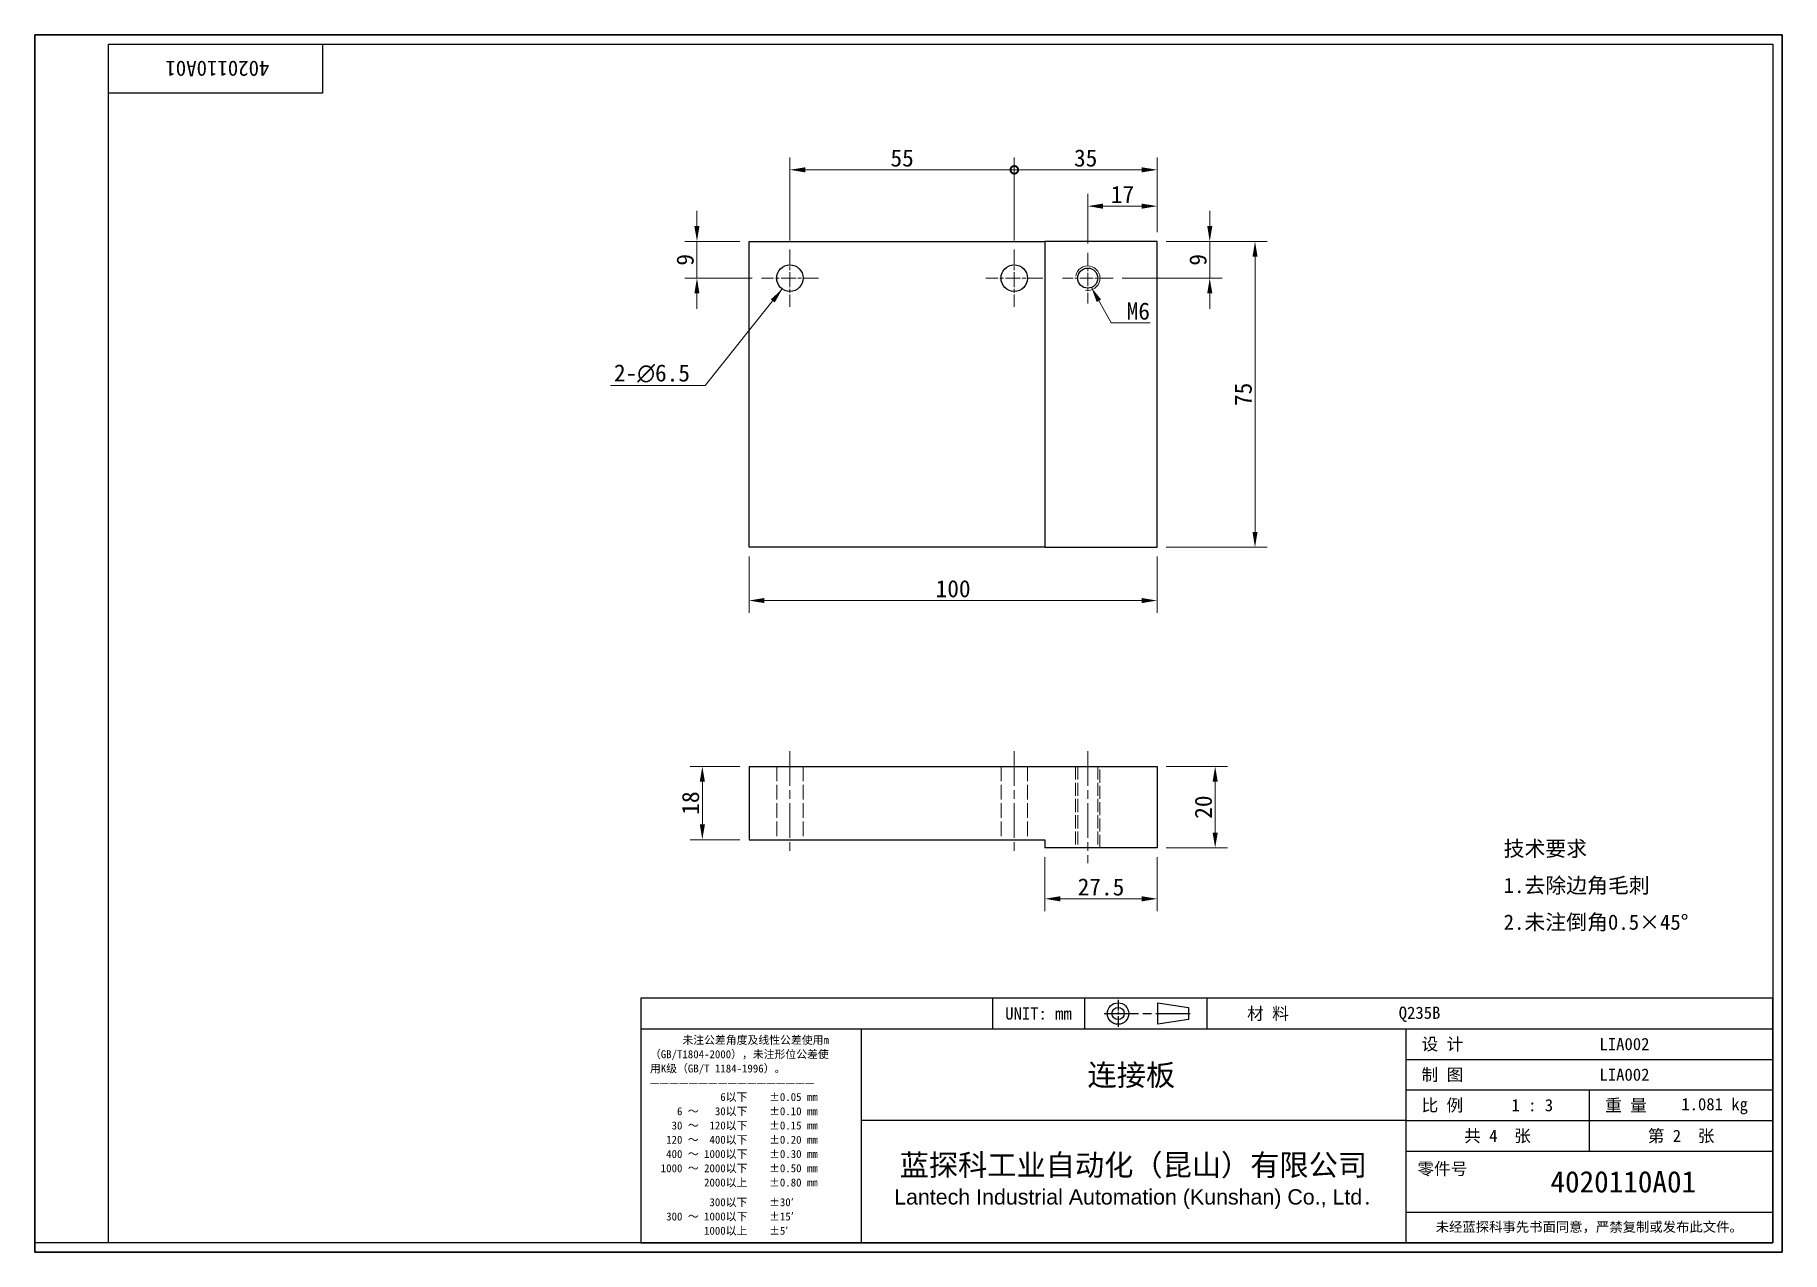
# Model space of a CAD drawing. Header units: millimetres. Extents: x 9 to 437, y 8 to 307.
import ezdxf
from ezdxf.enums import TextEntityAlignment as Align

# ---------------------------------------------------------------- set-up
doc = ezdxf.new("R2010")
doc.units = ezdxf.units.MM
doc.header["$LTSCALE"] = 1.5
doc.linetypes.add('CHAIN', pattern=[0.3543, 0.2362, -0.0295, 0.0591, -0.0295])
doc.linetypes.add('DASHED', pattern=[0.2067, 0.1654, -0.0413])
for name, color, linetype, lineweight in [('1', 7, 'Continuous', 18), ('可见 (ISO)', 7, 'Continuous', 25), ('可见窄的 (ISO)', 7, 'Continuous', 18), ('图框 (ISO)', 7, 'Continuous', 35), ('标题 (ISO)', 7, 'Continuous', 25)]:
    doc.layers.add(name, color=color, linetype=linetype, lineweight=lineweight)
for name, color, linetype, lineweight, true_color in [('中心标记 (ISO)', 1, 'CHAIN', 18, 0xff0000), ('中心线 (ISO)', 1, 'CHAIN', 18, 0xff0000), ('尺寸 (ISO)', 7, 'Continuous', 18, 0x008000), ('符号 (ISO)', 7, 'Continuous', 18, 0x008000), ('隐藏 (ISO)', 5, 'DASHED', 18, 0x0000ff)]:
    doc.layers.add(name, color=color, linetype=linetype, lineweight=lineweight, true_color=true_color)
doc.styles.add('文本样式164', font='SimSun.ttf')
doc.styles.add('文本样式165', font='SimSun.ttf')
doc.styles.add('文本样式74', font='SimSun.ttf')
doc.styles.add('最新国标', font='simfang.ttf')
doc.styles.add('注释文本 (ISO)', font='simfang.ttf')
doc.dimstyles.new('默认 (GB)', dxfattribs={"dimscale": 1.5, "dimtxt": 2.8, "dimasz": 2.5, "dimexe": 2, "dimexo": 1.5, "dimgap": 0.5, "dimtad": 1, "dimtoh": 1, "dimdsep": 46, "dimtxsty": '最新国标', "dimcen": 0.09, "dimdle": 10, "dimclrd": 256, "dimclre": 256, "dimclrt": 256, "dimaunit": 1, "dimadec": 3, "dimazin": 2, "dimtfac": 0.535714, "dimtmove": 0, "dimatfit": 3, "dimfxl": 0, "dimtolj": 1, "dimtzin": 0, "dimlwd": -1, "dimlwe": -1, "dimarcsym": 0})
doc.dimstyles.new('默认 (GB)$7', dxfattribs={"dimscale": 1.5, "dimtxt": 2.8, "dimasz": 2.5, "dimexe": 2, "dimexo": 1.5, "dimgap": 0.5, "dimtad": 1, "dimtoh": 1, "dimdsep": 46, "dimtxsty": '最新国标', "dimcen": 0.09, "dimdle": 10, "dimclrd": 256, "dimclre": 256, "dimclrt": 256, "dimaunit": 1, "dimadec": 3, "dimazin": 2, "dimtfac": 0.535714, "dimtmove": 0, "dimatfit": 3, "dimfxl": 0, "dimtolj": 1, "dimtzin": 0, "dimlwd": -1, "dimlwe": -1, "dimarcsym": 0})

# ---------------------------------------------------------------- blocks, each defined once
blk = doc.blocks.new('图框 最新国标')
at = {"layer": '图框 (ISO)'}
for p, q in [((6, 7), (6, 204.5)), ((6, 204.5), (291.5, 204.5)), ((291.5, 204.5), (291.5, 5.5)), ((6, 7), (6, 5.5)), ((6, 7), (6, 5.5)), ((291.5, 5.5), (6, 5.5))]:
    blk.add_line(p, q, dxfattribs=at)
at = {"layer": '图框 (ISO)', "color": 7, "linetype": 'Continuous', "lineweight": 25}
for p, q in [((18, 203), (290, 203)), ((18, 7), (18, 203)), ((18, 203), (290, 203)), ((53, 203), (53, 195)), ((290, 203), (290, 7)), ((290, 203), (290, 7)), ((53, 195), (18, 195)), ((290, 7), (6, 7)), ((290, 7), (18, 7))]:
    blk.add_line(p, q, dxfattribs=at)
at = {"layer": '图框 (ISO)', "style": '文本样式74'}
blk.add_attdef('零件代号_001', (44.32, 200.25), '', height=2.5, rotation=180, dxfattribs=at)
blk = doc.blocks.new('标题栏 最新国标')
at = {"layer": '标题 (ISO)'}
for p, q in [((381.98, -183.84), (196.98, -183.84)), ((196.98, -183.84), (196.98, -223.84)), ((254.48, -183.84), (254.48, -188.84)), ((269.48, -183.84), (269.48, -188.84)), ((281.48, -188.09), (281.48, -184.59)), ((281.48, -184.59), (286.48, -185.34)), ((286.48, -185.34), (286.48, -187.34)), ((289.48, -183.84), (289.48, -188.84)), ((381.98, -223.84), (381.98, -183.84)), ((383.48, -183.84), (383.48, -225.34)), ((286.48, -187.34), (281.48, -188.09)), ((196.98, -188.84), (381.98, -188.84)), ((232.98, -188.84), (232.98, -223.84)), ((321.98, -188.84), (321.98, -223.84)), ((321.98, -193.84), (381.98, -193.84)), ((321.98, -198.84), (381.98, -198.84)), ((351.98, -198.84), (351.98, -208.84)), ((321.98, -203.84), (232.98, -203.84)), ((321.98, -203.84), (381.98, -203.84)), ((321.98, -208.84), (381.98, -208.84)), ((321.98, -218.84), (381.98, -218.84)), ((196.98, -223.84), (381.98, -223.84)), ((383.48, -225.34), (196.98, -225.34))]:
    blk.add_line(p, q, dxfattribs=at)
at = {"layer": '标题 (ISO)', "linetype": 'CHAIN', "ltscale": 5.000333}
blk.add_line((274.98, -184.09), (274.98, -188.59), dxfattribs=at)
at = {"layer": '标题 (ISO)', "linetype": 'CHAIN', "ltscale": 15.834605}
blk.add_line((272.73, -186.34), (286.98, -186.34), dxfattribs=at)
at = {"layer": '标题 (ISO)'}
for radius in [1.75, 1]:
    blk.add_circle((274.98, -186.34), radius, dxfattribs=at)
at = {"layer": '1', "style": '文本样式164'}
for s, p in [('UNIT: mm', (261.98, -186.34)), ('材 料', (299.48, -186.34)), ('设 计', (327.98, -191.34)), ('制 图', (327.98, -196.34)), ('比 例', (327.98, -201.34)), ('重 量', (357.98, -201.34)), ('共 4  张', (336.98, -206.34)), ('第 2  张', (366.98, -206.34))]:
    blk.add_text(s, height=2, dxfattribs=at).set_placement(p, align=Align.MIDDLE_CENTER)
at = {"layer": '标题 (ISO)', "char_height": 2, "style": '注释文本 (ISO)'}
for s, insert, attachment_point, line_spacing_factor in [('{\\fSimSun|b0|i0|c134|p2;\\H0.65x;      未注公差角度及线性公差使用m\\P（GB/T1804-2000），未注形位公差使\\P用K级（GB/T 1184-1996）。\\P—————————————————\\P             6以下    ±0.05 mm\\P     6 ～   30以下    ±0.10 mm\\P    30 ～  120以下    ±0.15 mm\\P   120 ～  400以下    ±0.20 mm\\P   400 ～ 1000以下    ±0.30 mm\\P  1000 ～ 2000以下    ±0.50 mm\\P          2000以上    ±0.80 mm\\P\\H0.38462x;\\P\\H2.6x;           300以下    ±30′\\P   300 ～ 1000以下    ±15′\\P          1000以上    ±5′}', (198.48, -206.34), 4, 1.075116), ('{\\fMicrosoft YaHei|b0|i0|c134|p34;\\H1.75x;蓝探科工业自动化（昆山）有限公司\\P\\fArial|b0|i0|c0|p34;\\H0.71429x;Lantech Industrial Automation (Kunshan) Co., Ltd\\fFangSong|b0|i0|c134|p49;.\\H1.15195x; }', (277.48, -213.84), 5, 0.978695)]:
    blk.add_mtext(s, dxfattribs=dict(at, insert=insert, attachment_point=attachment_point, line_spacing_factor=line_spacing_factor))
at = {"layer": '标题 (ISO)', "attachment_point": 5, "style": '注释文本 (ISO)'}
for s, insert, char_height in [('\\fFangSong|b0|i0;零件号', (327.98, -211.84), 2), ('\\fSimSun|b0|i0;{\\H1.6000;未经蓝探科事先书面同意，严禁复制或发布此文件。}', (351.98, -221.34), 1.6)]:
    blk.add_mtext(s, dxfattribs=dict(at, insert=insert, char_height=char_height))
at = {"layer": '标题 (ISO)'}
for tag, p, height, style in [('材料_001', (320.84, -187.21), 2, '注释文本 (ISO)'), ('设计人_001', (353.65, -192.33), 2, '注释文本 (ISO)'), ('库存编号_001', (269.98, -198.14), 3.5, '文本样式165'), ('设计人_001', (353.65, -197.33), 2, '注释文本 (ISO)'), ('视图比例_001', (339.26, -202.33), 2, '注释文本 (ISO)'), ('质量\\P3;_001', (367.02, -202.16), 2, '注释文本 (ISO)'), ('零件代号_001', (345.63, -215.59), 3.5, '文本样式165')]:
    blk.add_attdef(tag, p, '', height=height, dxfattribs=dict(at, style=style))
blk = doc.blocks.new('*D5')
at = {"layer": 'Defpoints', "color": 0, "transparency": 16777216}
for p in [(284.06, 256.1), (273.27, 247.1), (296.97, 247.1)]:
    blk.add_point(p, dxfattribs=at)
at = {"layer": '尺寸 (ISO)', "color": 116, "true_color": 0x00803f, "transparency": 16777216}
for p, q in [((296.97, 259.85), (296.97, 263.6)), ((286.31, 256.1), (299.97, 256.1)), ((296.97, 256.1), (296.97, 252.35)), ((296.97, 252.35), (296.97, 250.85)), ((296.97, 247.1), (296.97, 250.85)), ((275.52, 247.1), (299.97, 247.1)), ((296.97, 243.35), (296.97, 239.6))]:
    blk.add_line(p, q, dxfattribs=at)
for points in [[(296.35, 259.85), (297.6, 259.85), (296.97, 256.1)], [(296.35, 243.35), (297.6, 243.35), (296.97, 247.1)]]:
    blk.add_solid(points, dxfattribs=at)
at = {"layer": '尺寸 (ISO)', "transparency": 16777216, "insert": (294.1, 251.6), "char_height": 4.2, "attachment_point": 5, "rotation": 90, "style": '最新国标'}
blk.add_mtext('\\A1;9', dxfattribs=at)
blk = doc.blocks.new('*D6')
at = {"layer": 'Defpoints', "color": 0, "transparency": 16777216}
for p in [(184.06, 256.1), (171.27, 247.1), (187.06, 247.1)]:
    blk.add_point(p, dxfattribs=at)
at = {"layer": '尺寸 (ISO)', "color": 116, "true_color": 0x00803f, "transparency": 16777216}
for p, q in [((171.27, 259.85), (171.27, 263.6)), ((181.81, 256.1), (168.27, 256.1)), ((171.27, 256.1), (171.27, 252.35)), ((171.27, 252.35), (171.27, 250.85)), ((171.27, 247.1), (171.27, 250.85)), ((184.81, 247.1), (168.27, 247.1)), ((171.27, 243.35), (171.27, 239.6))]:
    blk.add_line(p, q, dxfattribs=at)
for points in [[(170.64, 259.85), (171.89, 259.85), (171.27, 256.1)], [(170.64, 243.35), (171.89, 243.35), (171.27, 247.1)]]:
    blk.add_solid(points, dxfattribs=at)
at = {"layer": '尺寸 (ISO)', "transparency": 16777216, "insert": (168.39, 251.6), "char_height": 4.2, "attachment_point": 5, "rotation": 90, "style": '最新国标'}
blk.add_mtext('\\A1;9', dxfattribs=at)
blk = doc.blocks.new('*D7')
at = {"layer": 'Defpoints', "color": 0, "transparency": 16777216}
for p in [(267.06, 264.76), (267.06, 253.31), (284.06, 256.1)]:
    blk.add_point(p, dxfattribs=at)
at = {"layer": '尺寸 (ISO)', "color": 116, "true_color": 0x00803f, "transparency": 16777216}
for p, q in [((267.06, 255.56), (267.06, 267.76)), ((284.06, 258.35), (284.06, 267.76)), ((280.31, 264.76), (270.81, 264.76))]:
    blk.add_line(p, q, dxfattribs=at)
for points in [[(270.81, 265.38), (270.81, 264.13), (267.06, 264.76)], [(280.31, 265.38), (280.31, 264.13), (284.06, 264.76)]]:
    blk.add_solid(points, dxfattribs=at)
at = {"layer": '尺寸 (ISO)', "transparency": 16777216, "insert": (275.56, 267.63), "char_height": 4.2, "attachment_point": 5, "style": '最新国标'}
blk.add_mtext('\\A1;17', dxfattribs=at)
blk = doc.blocks.new('_DotSmall')
at = {"color": 0, "linetype": 'ByBlock', "const_width": 0.5}
blk.add_lwpolyline([(-0.0625, 0, 1), (0.0625, 0, 1)], format="xyb", close=True, dxfattribs=at)
blk = doc.blocks.new('*D8')
at = {"layer": 'Defpoints', "color": 0, "transparency": 16777216}
for p in [(249.06, 273.67), (194.06, 254.1), (249.06, 254.1)]:
    blk.add_point(p, dxfattribs=at)
at = {"layer": '尺寸 (ISO)', "color": 116, "true_color": 0x00803f, "transparency": 16777216}
for p, q in [((194.06, 256.35), (194.06, 276.67)), ((249.06, 256.35), (249.06, 276.67)), ((197.81, 273.67), (249.06, 273.67))]:
    blk.add_line(p, q, dxfattribs=at)
blk.add_solid([(197.81, 274.29), (197.81, 273.04), (194.06, 273.67)], dxfattribs=at)
at = {"layer": '尺寸 (ISO)', "color": 116, "true_color": 0x00803f, "transparency": 16777216, "xscale": 3.75, "yscale": 3.75, "zscale": 3.75}
blk.add_blockref('_DotSmall', (249.06, 273.67), dxfattribs=at)
at = {"layer": '尺寸 (ISO)', "transparency": 16777216, "insert": (221.56, 276.54), "char_height": 4.2, "attachment_point": 5, "style": '最新国标'}
blk.add_mtext('\\A1;55', dxfattribs=at)
blk = doc.blocks.new('*D10')
at = {"layer": 'Defpoints', "color": 0, "transparency": 16777216}
for p in [(284.06, 273.67), (249.06, 254.1), (284.06, 256.1)]:
    blk.add_point(p, dxfattribs=at)
at = {"layer": '尺寸 (ISO)', "color": 116, "true_color": 0x00803f, "transparency": 16777216}
for p, q in [((249.06, 256.35), (249.06, 276.67)), ((284.06, 258.35), (284.06, 276.67)), ((249.06, 273.67), (280.31, 273.67))]:
    blk.add_line(p, q, dxfattribs=at)
blk.add_solid([(280.31, 274.29), (280.31, 273.04), (284.06, 273.67)], dxfattribs=at)
at = {"layer": '尺寸 (ISO)', "color": 116, "true_color": 0x00803f, "transparency": 16777216, "xscale": 3.75, "yscale": 3.75, "zscale": 3.75, "rotation": 180}
blk.add_blockref('_DotSmall', (249.06, 273.67), dxfattribs=at)
at = {"layer": '尺寸 (ISO)', "transparency": 16777216, "insert": (266.56, 276.54), "char_height": 4.2, "attachment_point": 5, "style": '最新国标'}
blk.add_mtext('\\A1;35', dxfattribs=at)
blk = doc.blocks.new('*D11')
at = {"layer": 'Defpoints', "color": 0, "transparency": 16777216}
for p in [(184.06, 181.1), (284.06, 181.1), (184.06, 168.03)]:
    blk.add_point(p, dxfattribs=at)
at = {"layer": '尺寸 (ISO)', "color": 116, "true_color": 0x00803f, "transparency": 16777216}
for p, q in [((184.06, 178.85), (184.06, 165.03)), ((284.06, 178.85), (284.06, 165.03)), ((280.31, 168.03), (187.81, 168.03))]:
    blk.add_line(p, q, dxfattribs=at)
for points in [[(187.81, 168.66), (187.81, 167.41), (184.06, 168.03)], [(280.31, 168.66), (280.31, 167.41), (284.06, 168.03)]]:
    blk.add_solid(points, dxfattribs=at)
at = {"layer": '尺寸 (ISO)', "transparency": 16777216, "insert": (234.06, 170.91), "char_height": 4.2, "attachment_point": 5, "style": '最新国标'}
blk.add_mtext('\\A1;100', dxfattribs=at)
blk = doc.blocks.new('*D12')
at = {"layer": 'Defpoints', "color": 0, "transparency": 16777216}
for p in [(284.06, 127.37), (284.06, 107.37), (298.29, 107.37)]:
    blk.add_point(p, dxfattribs=at)
at = {"layer": '尺寸 (ISO)', "color": 116, "true_color": 0x00803f, "transparency": 16777216}
for p, q in [((286.31, 127.37), (301.29, 127.37)), ((298.29, 123.62), (298.29, 111.12)), ((286.31, 107.37), (301.29, 107.37))]:
    blk.add_line(p, q, dxfattribs=at)
for points in [[(297.67, 123.62), (298.92, 123.62), (298.29, 127.37)], [(297.67, 111.12), (298.92, 111.12), (298.29, 107.37)]]:
    blk.add_solid(points, dxfattribs=at)
at = {"layer": '尺寸 (ISO)', "transparency": 16777216, "insert": (295.42, 117.37), "char_height": 4.2, "attachment_point": 5, "rotation": 90, "style": '最新国标'}
blk.add_mtext('\\A1;20', dxfattribs=at)
blk = doc.blocks.new('*D13')
at = {"layer": 'Defpoints', "color": 0, "transparency": 16777216}
for p in [(184.06, 127.37), (172.59, 109.37), (184.06, 109.37)]:
    blk.add_point(p, dxfattribs=at)
at = {"layer": '尺寸 (ISO)', "color": 116, "true_color": 0x00803f, "transparency": 16777216}
for p, q in [((181.81, 127.37), (169.59, 127.37)), ((172.59, 123.62), (172.59, 113.12)), ((181.81, 109.37), (169.59, 109.37))]:
    blk.add_line(p, q, dxfattribs=at)
for points in [[(171.97, 123.62), (173.22, 123.62), (172.59, 127.37)], [(171.97, 113.12), (173.22, 113.12), (172.59, 109.37)]]:
    blk.add_solid(points, dxfattribs=at)
at = {"layer": '尺寸 (ISO)', "transparency": 16777216, "insert": (169.72, 118.37), "char_height": 4.2, "attachment_point": 5, "rotation": 90, "style": '最新国标'}
blk.add_mtext('\\A1;18', dxfattribs=at)
blk = doc.blocks.new('*D14')
at = {"layer": 'Defpoints', "color": 0, "transparency": 16777216}
for p in [(256.56, 107.37), (284.06, 107.37), (256.56, 94.89)]:
    blk.add_point(p, dxfattribs=at)
at = {"layer": '尺寸 (ISO)', "color": 116, "true_color": 0x00803f, "transparency": 16777216}
for p, q in [((256.56, 105.12), (256.56, 91.89)), ((284.06, 105.12), (284.06, 91.89)), ((280.31, 94.89), (260.31, 94.89))]:
    blk.add_line(p, q, dxfattribs=at)
for points in [[(260.31, 95.51), (260.31, 94.26), (256.56, 94.89)], [(280.31, 95.51), (280.31, 94.26), (284.06, 94.89)]]:
    blk.add_solid(points, dxfattribs=at)
at = {"layer": '尺寸 (ISO)', "transparency": 16777216, "insert": (270.31, 97.77), "char_height": 4.2, "attachment_point": 5, "style": '最新国标'}
blk.add_mtext('\\A1;27.5', dxfattribs=at)
blk = doc.blocks.new('*D15')
at = {"layer": 'Defpoints', "color": 0, "transparency": 16777216}
for p in [(284.06, 256.1), (308.06, 256.1), (284.06, 181.1)]:
    blk.add_point(p, dxfattribs=at)
at = {"layer": '尺寸 (ISO)', "color": 116, "true_color": 0x00803f, "transparency": 16777216}
for p, q in [((286.31, 256.1), (311.06, 256.1)), ((308.06, 184.85), (308.06, 252.35)), ((286.31, 181.1), (311.06, 181.1))]:
    blk.add_line(p, q, dxfattribs=at)
for points in [[(307.44, 252.35), (308.69, 252.35), (308.06, 256.1)], [(307.44, 184.85), (308.69, 184.85), (308.06, 181.1)]]:
    blk.add_solid(points, dxfattribs=at)
at = {"layer": '尺寸 (ISO)', "transparency": 16777216, "insert": (305.19, 218.6), "char_height": 4.2, "attachment_point": 5, "rotation": 90, "style": '最新国标'}
blk.add_mtext('\\A1;75', dxfattribs=at)

msp = doc.modelspace()

# ---------------------------------------------------------------- linework, layer by layer
at = {"layer": '中心标记 (ISO)', "ltscale": 10.371169}
for p, q in [((194.064, 254.1), (194.064, 240.1)), ((249.064, 254.1), (249.064, 240.1)), ((201.064, 247.1), (187.064, 247.1)), ((256.064, 247.1), (242.064, 247.1))]:
    msp.add_line(p, q, dxfattribs=at)
at = {"layer": '中心标记 (ISO)', "ltscale": 9.198475}
for p, q in [((267.064, 253.309), (267.064, 240.892)), ((273.273, 247.1), (260.856, 247.1))]:
    msp.add_line(p, q, dxfattribs=at)
at = {"layer": '中心线 (ISO)', "ltscale": 23.990969}
for p, q in [((194.064, 131.118), (194.064, 105.618)), ((249.064, 131.118), (249.064, 105.618)), ((267.064, 131.118), (267.064, 103.618))]:
    msp.add_line(p, q, dxfattribs=at)
at = {"layer": '可见 (ISO)'}
for p, q in [((184.064, 181.1), (184.064, 256.1)), ((184.064, 256.1), (256.564, 256.1)), ((256.564, 256.1), (256.564, 181.1)), ((284.064, 256.1), (256.564, 256.1)), ((284.064, 181.1), (284.064, 256.1)), ((256.564, 181.1), (184.064, 181.1)), ((256.564, 181.1), (284.064, 181.1)), ((184.064, 127.368), (184.064, 109.368)), ((184.064, 127.368), (284.064, 127.368)), ((284.064, 127.368), (284.064, 107.368)), ((184.064, 109.368), (256.564, 109.368)), ((256.564, 109.368), (256.564, 107.368)), ((284.064, 107.368), (256.564, 107.368))]:
    msp.add_line(p, q, dxfattribs=at)
for centre, radius in [((194.064, 247.1), 3.25), ((249.064, 247.1), 3.25), ((267.064, 247.1), 2.458)]:
    msp.add_circle(centre, radius, dxfattribs=at)
at = {"layer": '可见窄的 (ISO)'}
msp.add_arc((267.064, 247.1), 3, 260, 170, dxfattribs=at)
at = {"layer": '隐藏 (ISO)', "ltscale": 14.513788}
for p, q in [((190.814, 127.368), (190.814, 109.368)), ((197.314, 127.368), (197.314, 109.368)), ((245.814, 127.368), (245.814, 109.368)), ((252.314, 127.368), (252.314, 109.368))]:
    msp.add_line(p, q, dxfattribs=at)
at = {"layer": '隐藏 (ISO)', "ltscale": 12.901145}
for p, q in [((264.064, 127.368), (264.064, 107.368)), ((264.606, 127.368), (264.606, 107.368)), ((269.523, 127.368), (269.523, 107.368)), ((270.064, 107.368), (270.064, 127.368))]:
    msp.add_line(p, q, dxfattribs=at)

# ---------------------------------------------------------------- block references
at = {"xscale": 1.5, "yscale": 1.5, "zscale": 1.5}
msp.add_blockref('图框 最新国标', (0, 0), dxfattribs=at).add_auto_attribs({'零件代号_001': '4020110A01'})
ref = msp.add_blockref('标题栏 最新国标', (-137.974, 346.266), dxfattribs=dict(xscale=1.5, yscale=1.5, zscale=1.5))
ref.add_attrib('零件代号_001', '4020110A01', (380.478, 22.875), dxfattribs={"layer": '标题 (ISO)', "height": 5.25, "style": '文本样式165'})
ref.add_attrib('库存编号_001', '连接板', (267.002, 49.052), dxfattribs={"layer": '标题 (ISO)', "height": 5.25, "style": '文本样式165'})
ref.add_attrib('质量\\P3;_001', '1.081 kg', (412.56, 43.024), dxfattribs={"layer": '标题 (ISO)', "height": 3, "style": '注释文本 (ISO)'})
ref.add_attrib('视图比例_001', '1 : 3', (370.92, 42.776), dxfattribs={"layer": '标题 (ISO)', "height": 3, "style": '注释文本 (ISO)'})
ref.add_attrib('设计人_001', 'LIA002', (392.503, 57.767), dxfattribs={"layer": '标题 (ISO)', "height": 3, "style": '注释文本 (ISO)'})
ref.add_attrib('设计人_001', 'LIA002', (392.503, 50.267), dxfattribs={"layer": '标题 (ISO)', "height": 3, "style": '注释文本 (ISO)'})
ref.add_attrib('材料_001', 'Q235B', (343.29, 65.447), dxfattribs={"layer": '标题 (ISO)', "height": 3, "style": '注释文本 (ISO)'})

# ---------------------------------------------------------------- texts
at = {"layer": '符号 (ISO)'}
for s, insert, char_height, width, attachment_point, line_spacing_factor, style in [('M6', (276.59, 236.862), 4.2, 6.3506, 7, 0.49, '最新国标'), ('2-\\fAIGDT|b0|i0;{\\H4.2000;n}\\fFangSong|b0|i0;{\\H4.2000;6.5}', (169.565, 221.481), 4.2, 20.63032, 9, 0.49, '最新国标'), ('\\fFangSong|b0|i0;{\\H3.7500;技术要求\\P}\\fFangSong|b0|i0;{\\H3.7500;1.去除边角毛刺\\P}\\fFangSong|b0|i0;{\\H3.7500;2.未注倒角0.5×45°}', (369.001, 97.956), 3.75, 53.33333, 4, 1.441304, '注释文本 (ISO)')]:
    msp.add_mtext(s, dxfattribs=dict(at, insert=insert, char_height=char_height, width=width, attachment_point=attachment_point, line_spacing_factor=line_spacing_factor, style=style))

# ---------------------------------------------------------------- dimensions: what is measured, and where the dimension line sits
at = {"layer": '尺寸 (ISO)', "color": 116, "true_color": 0x00803f}
for base, p1, p2, angle, override, picture, middle in [((249.064, 273.666), (194.064, 254.1), (249.064, 254.1), 180, {"dimgap": 0.5, "dimtoh": 0, "dimdec": 2, "dimblk2": 'DotSmall', "dimsah": 1, "dimdle": 0, "dimtol": 0, "dimlim": 0, "dimtp": 0, "dimtm": 0, "dimtdec": 2, "dimtofl": 0, "dimatfit": 1}, '*D8', (221.564, 273.666)), ((284.064, 273.666), (249.064, 254.1), (284.064, 256.1), 180, {"dimgap": 0.5, "dimtoh": 0, "dimdec": 2, "dimblk1": 'DotSmall', "dimsah": 1, "dimdle": 0, "dimtol": 0, "dimlim": 0, "dimtp": 0, "dimtm": 0, "dimtdec": 2, "dimtofl": 0, "dimatfit": 1}, '*D10', (266.564, 273.666)), ((171.266, 247.1), (184.064, 256.1), (187.064, 247.1), 270, {"dimgap": 0.5, "dimtoh": 0, "dimdec": 2, "dimtol": 0, "dimlim": 0, "dimtp": 0, "dimtm": 0, "dimtdec": 2, "dimtofl": 0}, '*D6', (171.266, 251.6)), ((296.972, 247.1), (284.064, 256.1), (273.273, 247.1), 90, {"dimgap": 0.5, "dimtoh": 0, "dimdec": 2, "dimtol": 0, "dimlim": 0, "dimtp": 0, "dimtm": 0, "dimtdec": 2, "dimtofl": 0}, '*D5', (296.972, 251.6)), ((308.064, 256.1), (284.064, 181.1), (284.064, 256.1), 90, {"dimgap": 0.5, "dimtoh": 0, "dimdec": 2, "dimtol": 0, "dimlim": 0, "dimtp": 0, "dimtm": 0, "dimtdec": 2, "dimtofl": 0, "dimatfit": 1}, '*D15', (308.064, 218.6)), ((172.592, 109.368), (184.064, 127.368), (184.064, 109.368), 90, {"dimgap": 0.5, "dimtoh": 0, "dimdec": 2, "dimtol": 0, "dimlim": 0, "dimtp": 0, "dimtm": 0, "dimtdec": 2, "dimtofl": 0, "dimatfit": 1}, '*D13', (172.592, 118.368)), ((298.293, 107.368), (284.064, 127.368), (284.064, 107.368), 90, {"dimgap": 0.5, "dimtoh": 0, "dimdec": 2, "dimtol": 0, "dimlim": 0, "dimtp": 0, "dimtm": 0, "dimtdec": 2, "dimtofl": 0, "dimatfit": 1}, '*D12', (298.293, 117.368)), ((256.564, 94.888), (284.064, 107.368), (256.564, 107.368), 180, {"dimgap": 0.5, "dimtoh": 0, "dimdec": 2, "dimtol": 0, "dimlim": 0, "dimtp": 0, "dimtm": 0, "dimtdec": 2, "dimtofl": 0, "dimatfit": 1}, '*D14', (270.314, 94.888))]:
    dim = msp.add_linear_dim(base=base, p1=p1, p2=p2, angle=angle, dimstyle='默认 (GB)', override=override, dxfattribs=at)
    dim.commit()
    dim.dimension.update_dxf_attribs({"geometry": picture, "text_midpoint": middle, "dimtype": 160})
for base, p1, p2, picture, middle in [((267.064, 264.757), (284.064, 256.1), (267.064, 253.309), '*D7', (275.564, 264.757)), ((184.064, 168.033), (284.064, 181.1), (184.064, 181.1), '*D11', (234.064, 168.033))]:
    dim = msp.add_linear_dim(base=base, p1=p1, p2=p2, dimstyle='默认 (GB)', override={"dimgap": 0.5, "dimtoh": 0, "dimdec": 2, "dimtol": 0, "dimlim": 0, "dimtp": 0, "dimtm": 0, "dimtdec": 2, "dimtofl": 0, "dimatfit": 1}, dxfattribs=at)
    dim.commit()
    dim.dimension.update_dxf_attribs({"geometry": picture, "text_midpoint": middle, "dimtype": 160})

# ---------------------------------------------------------------- leaders
at = {"layer": '符号 (ISO)', "annotation_type": 0, "has_hookline": 1}
for points, hookline_direction, text_width in [([(192.195, 244.442), (173.315, 220.781), (169.565, 220.781)], 1, 19.501), ([(267.956, 244.809), (272.84, 236.162), (276.59, 236.162)], 0, 5.784)]:
    msp.add_leader(points, dimstyle='默认 (GB)$7', override={"dimgap": 0, "dimtad": 1}, dxfattribs=dict(at, hookline_direction=hookline_direction, text_width=text_width))

doc.saveas('drawing.dxf')
